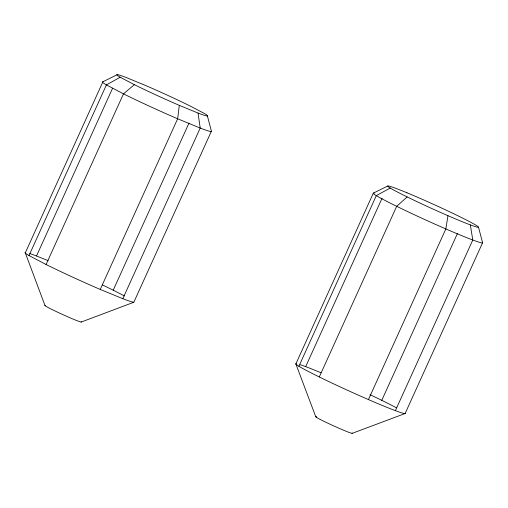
<?xml version="1.0" encoding="UTF-8"?>
<svg xmlns="http://www.w3.org/2000/svg" width="508" height="508" viewBox="0 0 508 508"><rect width="100%" height="100%" fill="white"/><g stroke="black" fill="none" stroke-linecap="round" stroke-linejoin="round"><path stroke-width="0.76" d="M29 255.549L106.413 84.906L120.18 77.235L134.36 84.671A49.822 2.261 24.4 0 0 179.311 105.353L177.648 118.783L100.241 289.427A60.027 2.724 24.4 0 1 46.082 264.516L29 255.549A60.027 2.724 24.4 0 1 25.495 252.425L102.902 81.782L117.272 74.644M447.961 215.697L445.846 228.93L368.44 399.574M29.851 253.575A60.027 2.724 24.4 0 1 36.5 255.981L112.598 88.214M46.082 264.516L123.488 93.866L134.36 84.671M124.53 295.967L113.221 290.176L188.995 123.127M100.241 289.427L122.809 298.704L200.216 128.06L198.037 113.055L179.311 105.353M81.191 322.053L133.814 302.26L211.22 131.616M295.923 363.791L373.329 193.142L387.775 185.992M298.901 366.268L376.307 195.618L390.246 188.049M305.676 366.643L382.105 198.158M319.284 376.961L396.691 206.318L407.162 196.926M381.775 400.336L457.549 233.293M395.383 410.655L472.789 240.011L470.325 224.892M482.543 242.862L405.136 413.506L352.215 433.337M36.5 255.981L48.114 260.642M295.866 363.969L315.792 416.827M25.4 253.168L45.053 305.689M478.466 227.108L482.6 242.678M207.251 115.392L211.315 130.874A60.027 2.724 24.4 0 1 200.216 128.06L177.648 118.783A60.027 2.724 24.4 0 1 123.488 93.866L106.413 84.906A60.027 2.724 24.4 0 1 102.902 81.782M81.223 321.805A20.009 0.908 24.4 0 1 63.017 314.687A20.009 0.908 24.4 0 1 45.085 305.441M133.814 302.26A60.027 2.724 24.4 0 1 122.809 298.704M102.356 284.899A60.027 2.724 24.4 0 1 113.221 290.176M198.037 113.055A49.822 2.261 24.4 0 0 204.26 113.411L190.081 105.969A49.822 2.261 24.4 0 0 145.136 85.293L126.403 77.591A49.822 2.261 24.4 0 0 120.18 77.235M352.006 433.038A20.009 0.908 24.4 0 1 333.737 425.92A20.009 0.908 24.4 0 1 316.116 416.763M316.401 416.827A20.009 0.908 24.4 0 1 316.77 416.928M405.194 413.322A60.027 2.724 24.4 0 1 377.133 403.301A60.027 2.724 24.4 0 1 320.846 377.73L317.716 376.193A60.027 2.724 24.4 0 1 299.529 366.649L298.279 365.887A60.027 2.724 24.4 0 1 296.247 363.728M300.158 364.693A60.027 2.724 24.4 0 1 320.973 372.758M370.015 394.672A60.027 2.724 24.4 0 1 380.206 399.567L383.337 401.104A60.027 2.724 24.4 0 1 396.316 407.733M482.39 242.38A60.027 2.724 24.4 0 1 462.432 235.934L459.391 234.683A60.027 2.724 24.4 0 1 398.253 207.08L395.122 205.549A60.027 2.724 24.4 0 1 376.936 195.999L375.685 195.237A60.027 2.724 24.4 0 1 374.244 193.142M406.991 192.786L404.463 191.745A49.822 2.261 24.4 0 0 389.731 187.731L390.766 188.366A49.822 2.261 24.4 0 0 405.86 196.291L408.464 197.561A49.822 2.261 24.4 0 0 459.207 220.472L461.728 221.507A49.822 2.261 24.4 0 0 476.466 225.52L475.431 224.885A49.822 2.261 24.4 0 0 460.331 216.967L457.733 215.69A49.822 2.261 24.4 0 0 406.991 192.786"/></g></svg>
